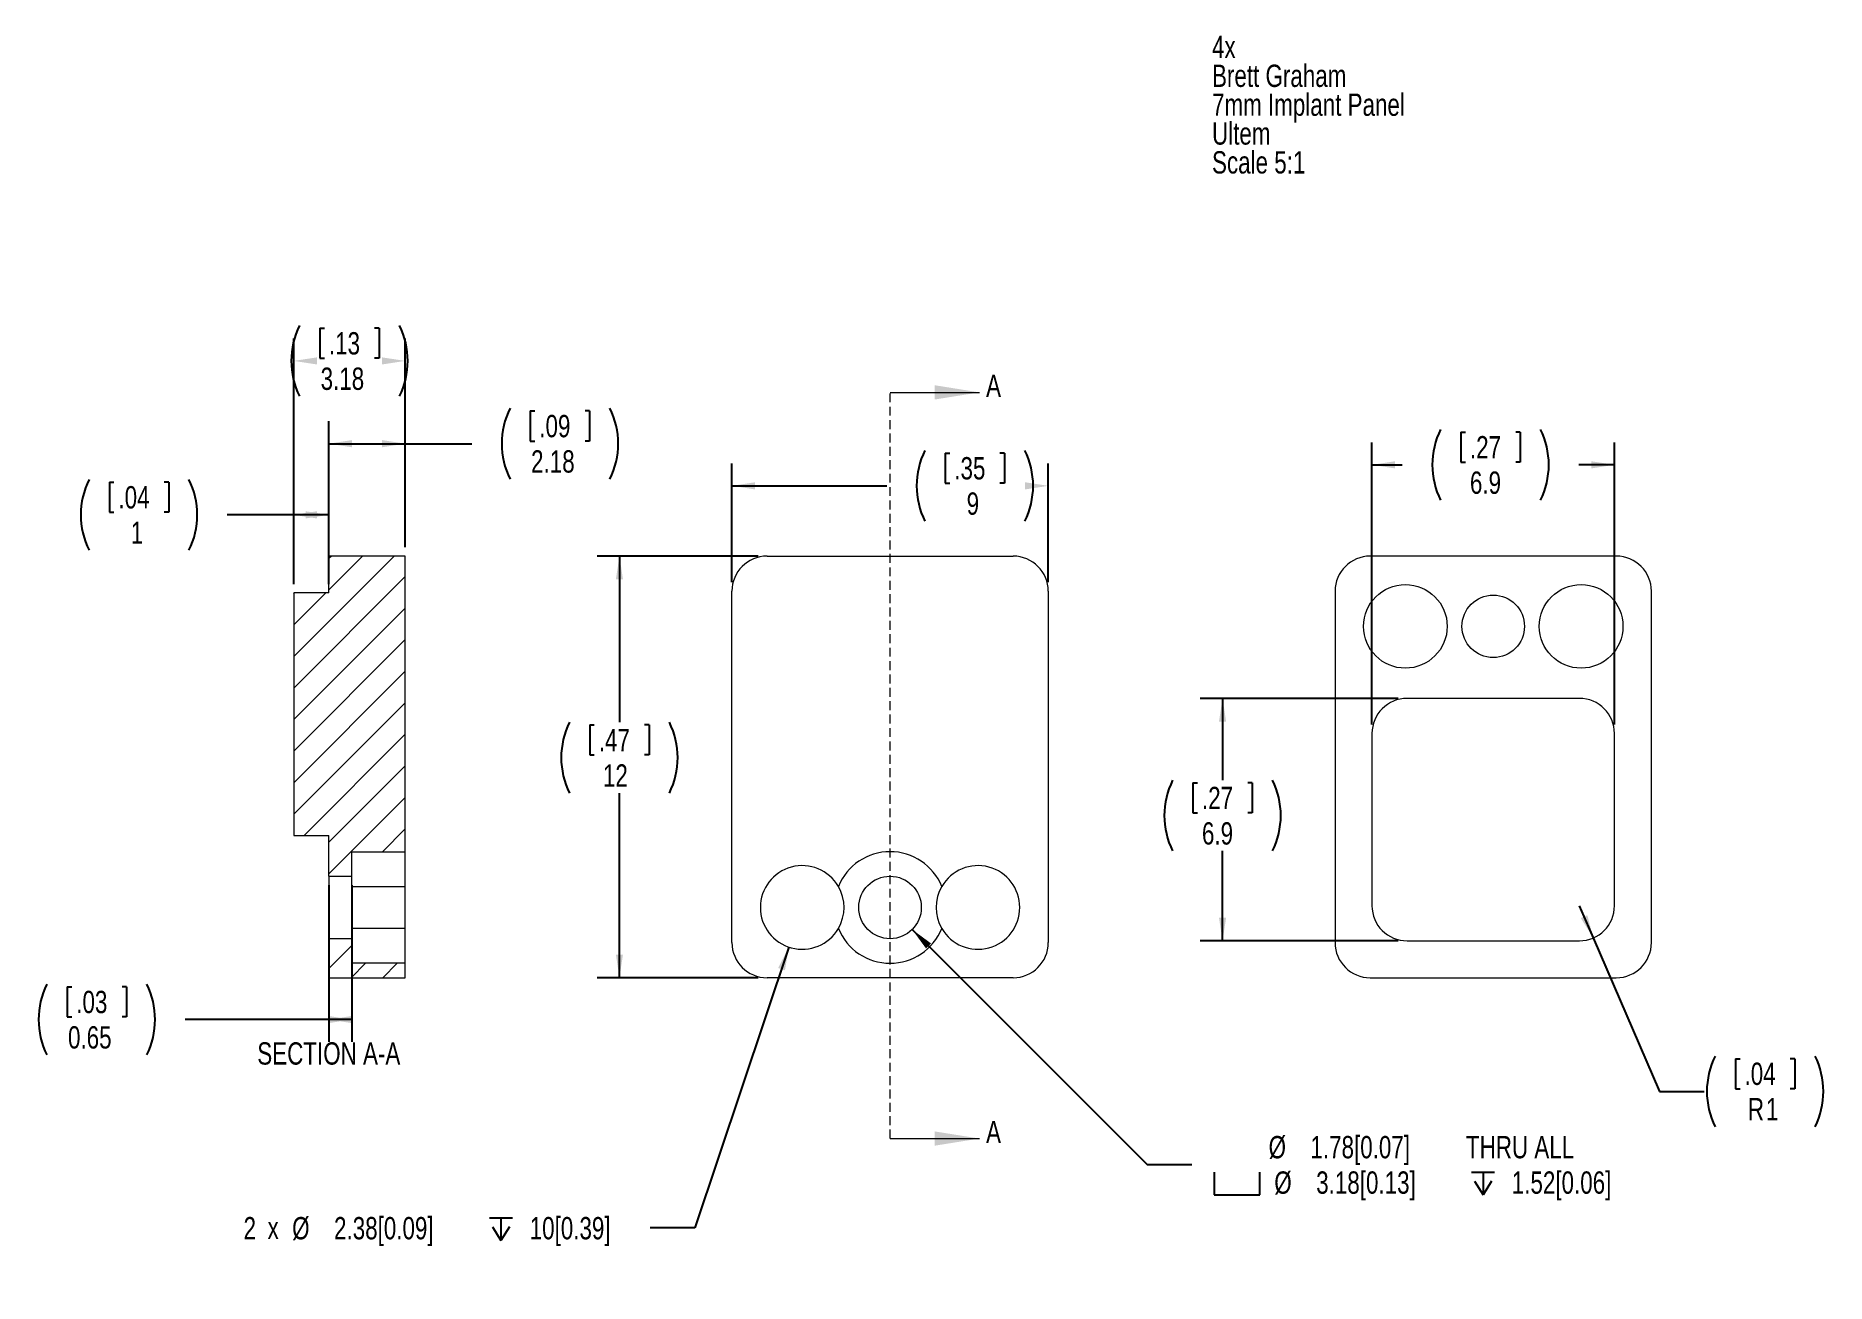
# Model space of a CAD drawing. Header units: millimetres. Extents: x 7 to 262, y 18 to 195.
import ezdxf

# ---------------------------------------------------------------- set-up
doc = ezdxf.new("R2010")
doc.units = ezdxf.units.MM
doc.linetypes.add('HIDDEN', pattern=[1.905, 1.27, -0.635])
doc.layers.add('FORMAT', color=7, linetype='Continuous')
doc.styles.add('SLDTEXTSTYLE0', font='TXT', dxfattribs={"width": 0.75})
doc.dimstyles.new('SLDDIMSTYLE0', dxfattribs={"dimtxt": 3.175, "dimasz": 3.302, "dimexe": 0, "dimexo": 0.0625, "dimgap": 0.79375, "dimtad": 0, "dimtih": 1, "dimtoh": 1, "dimlfac": 0.2, "dimrnd": 1e-09, "dimzin": 12, "dimdsep": 46, "dimtxsty": 'SLDTEXTSTYLE0', "dimsah": 1, "dimcen": 0.09, "dimadec": 0, "dimazin": 0, "dimtfac": 1, "dimtofl": 0, "dimtmove": 0, "dimatfit": 3, "dimfxl": 1, "dimtolj": 1, "dimtzin": 12, "dimarcsym": 0})
doc.dimstyles.new('SLDDIMSTYLE1', dxfattribs={"dimtxt": 3.175, "dimasz": 3.302, "dimexe": 0, "dimexo": 0.0625, "dimgap": 0.79375, "dimtad": 0, "dimtih": 1, "dimtoh": 1, "dimlfac": 0.2, "dimrnd": 1e-09, "dimzin": 12, "dimdsep": 46, "dimtxsty": 'SLDTEXTSTYLE0', "dimsah": 1, "dimcen": 0.09, "dimadec": 0, "dimazin": 0, "dimtfac": 1, "dimtofl": 0, "dimtmove": 0, "dimatfit": 3, "dimfxl": 1, "dimtolj": 1, "dimtzin": 12, "dimarcsym": 0})
doc.dimstyles.new('SLDDIMSTYLE2', dxfattribs={"dimtxt": 3.175, "dimasz": 3.302, "dimexe": 0, "dimexo": 0.0625, "dimgap": 0.79375, "dimtad": 0, "dimtih": 1, "dimtoh": 1, "dimdec": 0, "dimlfac": 0.2, "dimrnd": 1e-09, "dimzin": 12, "dimdsep": 46, "dimtxsty": 'SLDTEXTSTYLE0', "dimsah": 1, "dimcen": 0.09, "dimadec": 0, "dimazin": 0, "dimtfac": 1, "dimtofl": 0, "dimtmove": 0, "dimatfit": 3, "dimfxl": 1, "dimtolj": 1, "dimtzin": 12, "dimarcsym": 0})
doc.dimstyles.new('SLDDIMSTYLE3', dxfattribs={"dimtxt": 3.175, "dimasz": 3.302, "dimexe": 0, "dimexo": 0.0625, "dimgap": 0.79375, "dimtad": 0, "dimtih": 1, "dimtoh": 1, "dimlfac": 0.2, "dimrnd": 1e-09, "dimzin": 12, "dimdsep": 46, "dimtxsty": 'SLDTEXTSTYLE0', "dimsah": 1, "dimcen": 0.09, "dimadec": 0, "dimazin": 0, "dimtfac": 1, "dimtofl": 0, "dimtmove": 0, "dimatfit": 3, "dimfxl": 1, "dimtolj": 1, "dimtzin": 12, "dimarcsym": 0})

# ---------------------------------------------------------------- blocks, each defined once
blk = doc.blocks.new('SW_NOTE_0')
at = {"layer": 'FORMAT', "color": 0, "char_height": 3.175, "attachment_point": 1, "style": 'SLDTEXTSTYLE0'}
for s, insert in [('4x', (0, 4.09)), ('Brett Graham', (0, -0.01)), ('7mm Implant Panel', (0, -4.12)), ('Ultem', (0, -8.22)), ('Scale 5:1', (0, -12.33))]:
    blk.add_mtext(s, dxfattribs=dict(at, insert=insert))
blk = doc.blocks.new('*D2')
at = {"layer": 'FORMAT'}
for p, q in [((210.04, 138.81), (210.04, 134.53)), ((210.04, 138.81), (210.69, 138.81)), ((218.48, 138.81), (217.84, 138.81)), ((218.48, 138.81), (218.48, 134.53)), ((197.39, 97.18), (197.39, 137.32)), ((231.89, 97.18), (231.89, 137.32)), ((197.39, 134.15), (201.71, 134.15)), ((210.04, 134.53), (210.69, 134.53)), ((218.48, 134.53), (217.84, 134.53)), ((231.89, 134.15), (226.81, 134.15))]:
    blk.add_line(p, q, dxfattribs=at)
for centre, start, end in [((217.24, 134.15), 153.4349, 206.5651), ((211.28, 134.15), 333.4349, 26.5651)]:
    blk.add_arc(centre, 11.27, start, end, dxfattribs=at)
for points in [[(197.39, 134.15), (200.69, 133.64), (200.69, 134.66)], [(231.89, 134.15), (228.59, 134.66), (228.59, 133.64)]]:
    blk.add_solid(points, dxfattribs=at)
at = {"layer": 'FORMAT', "char_height": 3.175, "attachment_point": 1, "style": 'SLDTEXTSTYLE0'}
for s, insert in [('.27', (211.33, 138.24)), ('6.9', (211.33, 133.2))]:
    blk.add_mtext(s, dxfattribs=dict(at, insert=insert))
blk = doc.blocks.new('*D3')
at = {"layer": 'FORMAT'}
for p, q in [((201.12, 100.91), (172.97, 100.91)), ((176.14, 100.91), (176.14, 89.27)), ((171.92, 88.9), (171.92, 84.61)), ((171.92, 88.9), (172.57, 88.9)), ((180.36, 88.9), (179.72, 88.9)), ((180.36, 88.9), (180.36, 84.61)), ((171.92, 84.61), (172.57, 84.61)), ((180.36, 84.61), (179.72, 84.61)), ((176.14, 66.41), (176.14, 79.2)), ((201.12, 66.41), (172.97, 66.41))]:
    blk.add_line(p, q, dxfattribs=at)
for centre, start, end in [((179.12, 84.24), 153.4349, 206.5651), ((173.16, 84.24), 333.4349, 26.5651)]:
    blk.add_arc(centre, 11.27, start, end, dxfattribs=at)
for points in [[(176.14, 100.91), (175.63, 97.61), (176.65, 97.61)], [(176.14, 66.41), (176.65, 69.71), (175.63, 69.71)]]:
    blk.add_solid(points, dxfattribs=at)
at = {"layer": 'FORMAT', "char_height": 3.175, "attachment_point": 1, "style": 'SLDTEXTSTYLE0'}
for s, insert in [('.27', (173.21, 88.33)), ('6.9', (173.21, 83.29))]:
    blk.add_mtext(s, dxfattribs=dict(at, insert=insert))
blk = doc.blocks.new('*D4')
at = {"layer": 'FORMAT'}
for p, q in [((226.89, 71.41), (228.87, 66.82)), ((228.87, 66.82), (238.29, 44.98)), ((249.1, 49.64), (249.1, 45.36)), ((249.1, 49.64), (249.75, 49.64)), ((257.54, 49.64), (256.9, 49.64)), ((257.54, 49.64), (257.54, 45.36)), ((238.29, 44.98), (244.64, 44.98)), ((249.1, 45.36), (249.75, 45.36)), ((257.54, 45.36), (256.9, 45.36))]:
    blk.add_line(p, q, dxfattribs=at)
for centre, start, end in [((256.3, 44.98), 153.4349, 206.5651), ((250.34, 44.98), 333.4349, 26.5651)]:
    blk.add_arc(centre, 11.27, start, end, dxfattribs=at)
blk.add_solid([(228.87, 66.82), (228.03, 70.05), (227.1, 69.65)], dxfattribs=at)
at = {"layer": 'FORMAT', "attachment_point": 1, "style": 'SLDTEXTSTYLE0'}
for s, insert, char_height in [('.04', (250.39, 49.08), 3.175), ('R', (250.87, 44.04), 3.17), ('1', (253.43, 44.04), 3.17)]:
    blk.add_mtext(s, dxfattribs=dict(at, insert=insert, char_height=char_height))
blk = doc.blocks.new('*D5')
at = {"layer": 'FORMAT'}
for p, q in [((136.69, 135.82), (136.69, 131.54)), ((136.69, 135.82), (137.33, 135.82)), ((145.13, 135.82), (144.48, 135.82)), ((145.13, 135.82), (145.13, 131.54)), ((106.35, 117.43), (106.35, 134.34)), ((151.35, 117.43), (151.35, 134.34)), ((106.35, 131.16), (128.36, 131.16)), ((136.69, 131.54), (137.33, 131.54)), ((145.13, 131.54), (144.48, 131.54))]:
    blk.add_line(p, q, dxfattribs=at)
for centre, start, end in [((143.89, 131.16), 153.4349, 206.5651), ((137.93, 131.16), 333.4349, 26.5651)]:
    blk.add_arc(centre, 11.27, start, end, dxfattribs=at)
for points in [[(106.35, 131.16), (109.65, 130.65), (109.65, 131.67)], [(151.35, 131.16), (148.04, 131.67), (148.04, 130.65)]]:
    blk.add_solid(points, dxfattribs=at)
at = {"layer": 'FORMAT', "attachment_point": 1, "style": 'SLDTEXTSTYLE0'}
for s, insert, char_height in [('.35', (137.98, 135.25), 3.175), ('9', (139.74, 130.22), 3.17)]:
    blk.add_mtext(s, dxfattribs=dict(at, insert=insert, char_height=char_height))
blk = doc.blocks.new('*D6')
at = {"layer": 'FORMAT'}
for p, q in [((110.08, 121.16), (87.17, 121.16)), ((90.35, 121.16), (90.35, 97.52)), ((86.13, 97.14), (86.13, 92.86)), ((86.13, 97.14), (86.77, 97.14)), ((94.57, 97.14), (93.92, 97.14)), ((94.57, 97.14), (94.57, 92.86)), ((86.13, 92.86), (86.77, 92.86)), ((94.57, 92.86), (93.92, 92.86)), ((90.35, 61.16), (90.35, 87.44)), ((110.08, 61.16), (87.17, 61.16))]:
    blk.add_line(p, q, dxfattribs=at)
for centre, start, end in [((93.33, 92.48), 153.4349, 206.5651), ((87.37, 92.48), 333.4349, 26.5651)]:
    blk.add_arc(centre, 11.27, start, end, dxfattribs=at)
for points in [[(90.35, 121.16), (89.84, 117.86), (90.85, 117.86)], [(90.35, 61.16), (90.85, 64.46), (89.84, 64.46)]]:
    blk.add_solid(points, dxfattribs=at)
at = {"layer": 'FORMAT', "char_height": 3.175, "attachment_point": 1, "style": 'SLDTEXTSTYLE0'}
for s, insert in [('.47', (87.41, 96.57)), ('12', (88, 91.53))]:
    blk.add_mtext(s, dxfattribs=dict(at, insert=insert))
blk = doc.blocks.new('SW_SYMBOL_HOLE_DEPTH')
at = {"layer": 'FORMAT', "color": 0}
for p, q in [((0, 875), (800, 875)), ((400, 875), (400, 75)), ((100, 555), (400, 75)), ((700, 555), (400, 75))]:
    blk.add_line(p, q, dxfattribs=at)
blk = doc.blocks.new('*D7')
at = {"layer": 'FORMAT'}
for p, q in [((114.45, 65.52), (101.07, 25.56)), ((101.07, 25.56), (94.72, 25.56))]:
    blk.add_line(p, q, dxfattribs=at)
blk.add_solid([(114.45, 65.52), (112.92, 62.55), (113.89, 62.22)], dxfattribs=at)
at = {"layer": 'FORMAT', "xscale": 0.0040555664, "yscale": 0.0040555664, "zscale": 0.0040555664}
blk.add_blockref('SW_SYMBOL_HOLE_DEPTH', (71.87, 23.46), dxfattribs=at)
at = {"layer": 'FORMAT', "attachment_point": 1, "style": 'SLDTEXTSTYLE0'}
for s, insert, char_height in [('2', (36.88, 27.11), 3.17), (' x ', (39.41, 27.16), 3.175), ('%%c', (43.79, 27.11), 3.175), ('2.38[0.09]', (49.75, 27.11), 3.175), ('10[0.39]', (77.58, 27.11), 3.175)]:
    blk.add_mtext(s, dxfattribs=dict(at, insert=insert, char_height=char_height))
blk = doc.blocks.new('SW_SYMBOL_HOLE_SPOT')
at = {"layer": 'FORMAT', "color": 0}
for p, q in [((0, 875), (0, 75)), ((1600, 75), (1600, 875)), ((0, 75), (1600, 75))]:
    blk.add_line(p, q, dxfattribs=at)
blk = doc.blocks.new('*D9')
at = {"layer": 'FORMAT'}
for p, q in [((131.99, 68.02), (165.4, 34.6)), ((165.4, 34.6), (171.75, 34.6))]:
    blk.add_line(p, q, dxfattribs=at)
blk.add_solid([(131.99, 68.02), (133.96, 65.32), (134.68, 66.04)], dxfattribs=at)
at = {"layer": 'FORMAT', "xscale": 0.0040555664, "yscale": 0.0040555664, "zscale": 0.0040555664}
for name, p in [('SW_SYMBOL_HOLE_SPOT', (174.93, 29.95)), ('SW_SYMBOL_HOLE_DEPTH', (211.57, 29.95))]:
    blk.add_blockref(name, p, dxfattribs=at)
at = {"layer": 'FORMAT', "char_height": 3.175, "attachment_point": 1, "style": 'SLDTEXTSTYLE0'}
for s, insert in [('%%c', (182.69, 38.64)), ('1.78[0.07]', (188.64, 38.64)), ('THRU ALL', (210.76, 38.64)), ('%%c', (183.5, 33.6)), ('3.18[0.13]', (189.46, 33.6)), ('1.52[0.06]', (217.28, 33.6))]:
    blk.add_mtext(s, dxfattribs=dict(at, insert=insert))
blk = doc.blocks.new('*D11')
at = {"layer": 'FORMAT'}
for p, q in [((17.79, 131.69), (17.79, 127.41)), ((17.79, 131.69), (18.43, 131.69)), ((26.23, 131.69), (25.59, 131.69)), ((26.23, 131.69), (26.23, 127.41)), ((44.01, 117.18), (44.01, 130.21)), ((49.01, 117.18), (49.01, 130.21)), ((17.79, 127.41), (18.43, 127.41)), ((26.23, 127.41), (25.59, 127.41)), ((44.01, 127.03), (34.56, 127.03)), ((49.01, 127.03), (44.01, 127.03))]:
    blk.add_line(p, q, dxfattribs=at)
for centre, start, end in [((24.99, 127.03), 153.4349, 206.5651), ((19.03, 127.03), 333.4349, 26.5651)]:
    blk.add_arc(centre, 11.27, start, end, dxfattribs=at)
for points in [[(44.01, 127.03), (47.31, 126.52), (47.31, 127.54)], [(49.01, 127.03), (45.71, 127.54), (45.71, 126.52)]]:
    blk.add_solid(points, dxfattribs=at)
at = {"layer": 'FORMAT', "attachment_point": 1, "style": 'SLDTEXTSTYLE0'}
for s, insert, char_height in [('.04', (19.08, 131.12), 3.175), ('1', (20.84, 126.08), 3.17)]:
    blk.add_mtext(s, dxfattribs=dict(at, insert=insert, char_height=char_height))
blk = doc.blocks.new('*D12')
at = {"layer": 'FORMAT'}
for p, q in [((47.73, 153.6), (47.73, 149.31)), ((47.73, 153.6), (48.37, 153.6)), ((56.17, 153.6), (55.52, 153.6)), ((56.17, 153.6), (56.17, 149.31)), ((44.01, 117.18), (44.01, 152.11)), ((59.89, 122.43), (59.89, 152.11)), ((47.73, 149.31), (48.37, 149.31)), ((56.17, 149.31), (55.52, 149.31))]:
    blk.add_line(p, q, dxfattribs=at)
for centre, start, end in [((54.93, 148.94), 153.4349, 206.5651), ((48.97, 148.94), 333.4349, 26.5651)]:
    blk.add_arc(centre, 11.27, start, end, dxfattribs=at)
for points in [[(44.01, 148.94), (47.31, 148.43), (47.31, 149.44)], [(59.89, 148.94), (56.58, 149.44), (56.58, 148.43)]]:
    blk.add_solid(points, dxfattribs=at)
at = {"layer": 'FORMAT', "char_height": 3.175, "attachment_point": 1, "style": 'SLDTEXTSTYLE0'}
for s, insert in [('.13', (49.02, 153.03)), ('3.18', (47.84, 147.99))]:
    blk.add_mtext(s, dxfattribs=dict(at, insert=insert))
blk = doc.blocks.new('*D13')
at = {"layer": 'FORMAT'}
for p, q in [((49.01, 122.43), (49.01, 140.34)), ((59.89, 122.43), (59.89, 140.34)), ((77.66, 141.82), (77.66, 137.54)), ((77.66, 141.82), (78.31, 141.82)), ((86.11, 141.82), (85.46, 141.82)), ((86.11, 141.82), (86.11, 137.54)), ((77.66, 137.54), (78.31, 137.54)), ((86.11, 137.54), (85.46, 137.54)), ((49.01, 137.16), (59.89, 137.16)), ((59.89, 137.16), (69.34, 137.16))]:
    blk.add_line(p, q, dxfattribs=at)
for centre, start, end in [((84.87, 137.16), 153.4349, 206.5651), ((78.91, 137.16), 333.4349, 26.5651)]:
    blk.add_arc(centre, 11.27, start, end, dxfattribs=at)
for points in [[(49.01, 137.16), (52.31, 136.65), (52.31, 137.67)], [(59.89, 137.16), (56.58, 137.67), (56.58, 136.65)]]:
    blk.add_solid(points, dxfattribs=at)
at = {"layer": 'FORMAT', "char_height": 3.175, "attachment_point": 1, "style": 'SLDTEXTSTYLE0'}
for s, insert in [('.09', (78.95, 141.25)), ('2.18', (77.78, 136.22))]:
    blk.add_mtext(s, dxfattribs=dict(at, insert=insert))
blk = doc.blocks.new('*D14')
at = {"layer": 'FORMAT'}
for p, q in [((49.01, 74.34), (49.01, 52.03)), ((52.27, 74.34), (52.27, 52.03)), ((11.79, 59.87), (11.79, 55.59)), ((11.79, 59.87), (12.43, 59.87)), ((20.23, 59.87), (19.59, 59.87)), ((20.23, 59.87), (20.23, 55.59)), ((11.79, 55.59), (12.43, 55.59)), ((20.23, 55.59), (19.59, 55.59)), ((49.01, 55.21), (28.56, 55.21)), ((52.27, 55.21), (49.01, 55.21))]:
    blk.add_line(p, q, dxfattribs=at)
for centre, start, end in [((18.99, 55.21), 153.4349, 206.5651), ((13.03, 55.21), 333.4349, 26.5651)]:
    blk.add_arc(centre, 11.27, start, end, dxfattribs=at)
for points in [[(52.27, 55.21), (48.96, 55.72), (48.96, 54.7)], [(49.01, 55.21), (52.31, 54.7), (52.31, 55.72)]]:
    blk.add_solid(points, dxfattribs=at)
at = {"layer": 'FORMAT', "char_height": 3.175, "attachment_point": 1, "style": 'SLDTEXTSTYLE0'}
for s, insert in [('.03', (13.08, 59.3)), ('0.65', (11.91, 54.26))]:
    blk.add_mtext(s, dxfattribs=dict(at, insert=insert))

msp = doc.modelspace()

# ---------------------------------------------------------------- hatches: boundary and pattern name
at = {"linetype": 'Continuous', "lineweight": 0}
h = msp.add_hatch(dxfattribs=at)
h.set_pattern_fill('ANSI31', style=0)
h.paths.add_polyline_path([(49.011, 115.912), (44.011, 115.912), (44.011, 81.412), (49.011, 81.412), (49.011, 75.607), (52.266, 75.607), (52.266, 79.099), (59.886, 79.099), (59.886, 121.162), (49.011, 121.162)], flags=0)
h = msp.add_hatch(dxfattribs=at)
h.set_pattern_fill('ANSI31', style=0)
h.paths.add_polyline_path([(49.011, 66.717), (49.011, 61.162), (59.886, 61.162), (59.886, 63.224), (52.266, 63.224), (52.266, 66.717)], flags=0)

# ---------------------------------------------------------------- linework, layer by layer
at = {"color": 7, "linetype": 'HIDDEN', "lineweight": 0}
msp.add_line((128.846, 38.276), (128.846, 144.46), dxfattribs=at)
at = {"color": 7, "linetype": 'Continuous', "lineweight": 0}
for p, q in [((128.846, 144.46), (141.546, 144.46)), ((128.846, 38.276), (141.546, 38.276))]:
    msp.add_line(p, q, dxfattribs=at)
at = {"color": 7, "linetype": 'Continuous', "lineweight": 15}
for p, q in [((49.011, 115.912), (49.011, 121.162)), ((59.886, 121.162), (49.011, 121.162)), ((59.886, 79.099), (59.886, 121.162)), ((111.346, 121.162), (146.346, 121.162)), ((232.143, 121.162), (197.143, 121.162)), ((44.011, 115.912), (44.011, 81.412)), ((49.011, 115.912), (44.011, 115.912)), ((106.346, 66.162), (106.346, 116.162)), ((151.346, 116.162), (151.346, 66.162)), ((192.143, 116.162), (192.143, 66.162)), ((237.143, 66.162), (237.143, 116.162)), ((226.893, 100.912), (202.393, 100.912)), ((197.393, 95.912), (197.393, 71.412)), ((231.893, 71.412), (231.893, 95.912)), ((44.011, 81.412), (49.011, 81.412)), ((49.011, 75.607), (49.011, 81.412)), ((52.266, 79.099), (59.886, 79.099)), ((52.266, 75.607), (52.266, 79.099)), ((59.886, 74.152), (59.886, 79.099)), ((49.011, 75.607), (52.266, 75.607)), ((49.011, 75.607), (49.011, 66.717)), ((52.266, 66.717), (52.266, 75.607)), ((52.266, 74.152), (59.886, 74.152)), ((59.886, 68.171), (59.886, 74.152)), ((52.266, 66.717), (49.011, 66.717)), ((49.011, 61.162), (49.011, 66.717)), ((59.886, 68.171), (52.266, 68.171)), ((52.266, 63.224), (52.266, 66.717)), ((59.886, 63.224), (59.886, 68.171)), ((202.393, 66.412), (226.893, 66.412)), ((49.011, 61.162), (59.886, 61.162)), ((59.886, 63.224), (52.266, 63.224)), ((59.886, 61.162), (59.886, 63.224)), ((146.346, 61.162), (111.346, 61.162)), ((197.143, 61.162), (232.143, 61.162))]:
    msp.add_line(p, q, dxfattribs=at)
for centre, radius in [((202.143, 111.162), 5.953), ((214.643, 111.162), 4.445), ((227.143, 111.162), 5.953), ((128.846, 71.162), 4.445)]:
    msp.add_circle(centre, radius, dxfattribs=at)
for centre, radius, start, end in [((111.346, 116.162), 5, 90, 180), ((146.346, 116.162), 5, 0, 90), ((197.143, 116.162), 5, 90, 180), ((232.143, 116.162), 5, 0, 90), ((202.393, 95.912), 5, 90, 180), ((226.893, 95.912), 5, 0, 90), ((128.846, 71.162), 7.937, 22.1336, 157.8664), ((116.346, 71.162), 5.953, 30.15605, 329.84395), ((141.346, 71.162), 5.953, 210.15605, 149.84395), ((116.346, 71.162), 5.953, 329.84395, 30.15605), ((141.346, 71.162), 5.953, 149.84395, 210.15605), ((202.393, 71.412), 5, 180, 270), ((226.893, 71.412), 5, 270, 0), ((128.846, 71.162), 7.937, 202.1336, 337.8664), ((111.346, 66.162), 5, 180, 270), ((146.346, 66.162), 5, 270, 0), ((197.143, 66.162), 5, 180, 270), ((232.143, 66.162), 5, 270, 0)]:
    msp.add_arc(centre, radius, start, end, dxfattribs=at)
at = {"color": 7, "linetype": 'Continuous', "lineweight": 0}
for points in [[(141.546, 144.46), (135.196, 145.476), (135.196, 143.444)], [(141.546, 38.276), (135.196, 39.292), (135.196, 37.26)]]:
    msp.add_solid(points, dxfattribs=at)

# ---------------------------------------------------------------- block references
at = {"layer": 'FORMAT'}
msp.add_blockref('SW_NOTE_0', (174.641, 191.111), dxfattribs=at)

# ---------------------------------------------------------------- texts
at = {"color": 7, "linetype": 'Continuous', "char_height": 3.175, "attachment_point": 1, "style": 'SLDTEXTSTYLE0'}
for insert in [(142.501, 146.981), (142.501, 40.797)]:
    msp.add_mtext('A', dxfattribs=dict(at, insert=insert))
at = {"layer": 'FORMAT', "insert": (38.833, 51.974), "char_height": 3.175, "attachment_point": 1, "style": 'SLDTEXTSTYLE0'}
msp.add_mtext('SECTION A-A', dxfattribs=at)

# ---------------------------------------------------------------- dimensions: what is measured, and where the dimension line sits
at = {"layer": 'FORMAT'}
for base, p1, p2, picture, middle in [((59.88550399, 148.936671512), (44.01050399, 115.911671513), (59.88550399, 121.161671513), '*D12', (51.94800399, 148.936671512)), ((59.88550399, 137.161671512), (49.01050399, 121.161671513), (59.88550399, 121.161671513), '*D13', (81.88550399, 137.161671512)), ((231.893, 134.148), (197.393, 95.912), (231.893, 95.912), '*D2', (214.264, 134.148)), ((151.346, 131.162), (106.346, 116.162), (151.346, 116.162), '*D5', (140.909, 131.162)), ((44.011, 127.031), (49.011, 115.912), (44.011, 115.912), '*D11', (22.011, 127.031)), ((52.266, 55.209), (49.011, 75.607), (52.266, 75.607), '*D14', (16.011, 55.209))]:
    dim = msp.add_linear_dim(base=base, p1=p1, p2=p2, text='(<>)', dimstyle='SLDDIMSTYLE0', dxfattribs=at)
    dim.commit()
    dim.dimension.update_dxf_attribs({"geometry": picture, "text_midpoint": middle, "dimtype": 160})
for base, p1, p2, picture, middle in [((90.346, 61.162), (111.346, 121.162), (111.346, 61.162), '*D6', (90.346, 92.481)), ((176.143, 66.412), (202.393, 100.912), (202.393, 66.412), '*D3', (176.143, 84.236))]:
    dim = msp.add_linear_dim(base=base, p1=p1, p2=p2, angle=90, text='(<>)', dimstyle='SLDDIMSTYLE0', dxfattribs=at)
    dim.commit()
    dim.dimension.update_dxf_attribs({"geometry": picture, "text_midpoint": middle, "dimtype": 160})
dim = msp.add_diameter_dim_2p(p1=(125.696, 74.312), p2=(131.989, 68.018), text='<> THRU ALL\\P{\\fGDT;v}%%c 3.18[0.13] {\\fGDT;x} 1.52[0.06]\\P', dimstyle='SLDDIMSTYLE3', dxfattribs=at)
dim.commit()
dim.dimension.update_dxf_attribs({"geometry": '*D9', "text_midpoint": (203.44, 34.598), "dimtype": 163})
dim = msp.add_radius_dim(center=(226.893, 71.412), mpoint=(228.872, 66.82), text='(<>)', dimstyle='SLDDIMSTYLE1', dxfattribs=at)
dim.commit()
dim.dimension.update_dxf_attribs({"geometry": '*D4', "text_midpoint": (253.322, 44.983), "dimtype": 164})
dim = msp.add_radius_dim(center=(116.346, 71.162), mpoint=(114.455, 65.517), text='<> x %%c 2.38[0.09] {\\fGDT;x} 10[0.39]\\P', dimstyle='SLDDIMSTYLE2', override={"dimpost": '<>'}, dxfattribs=at)
dim.commit()
dim.dimension.update_dxf_attribs({"geometry": '*D7', "text_midpoint": (65.712, 25.563), "dimtype": 164})

doc.saveas('drawing.dxf')
